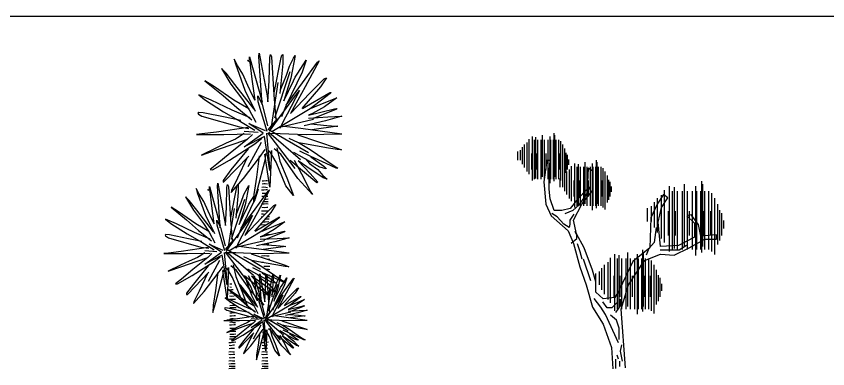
# Model space of a CAD drawing. Header units: millimetres. Extents: x 284148 to 331264, y 78716 to 101523.
# Drawn here: x 294804 to 303665, y 84617 to 88465 of the extents above; entities that cross this region are included whole.
import ezdxf

# ---------------------------------------------------------------- set-up
doc = ezdxf.new("R2010")
doc.units = ezdxf.units.MM
doc.layers.add('www.cad-blocks.net', color=7, linetype='Continuous')

# ---------------------------------------------------------------- blocks, each defined once
blk = doc.blocks.new('A$C56B0600E')
for p, q in [((767.4, 3380.9), (780.7, 3327.2)), ((803.4, 3309.3), (767.4, 3380.9)), ((914.3, 3363.6), (933.9, 3369.8)), ((933.9, 3369.8), (935.8, 3404.6)), ((935.8, 3404.6), (1072.7, 2912.6)), ((1037.5, 3408.7), (1039.5, 3445.6)), ((1072.7, 2883.9), (1037.5, 3408.7)), ((1039.5, 3445.6), (1127.4, 2978.2)), ((1148.9, 3142.2), (1156.7, 3396.4)), ((1156.7, 3396.4), (1164.6, 3429.3)), ((1164.6, 3429.3), (1174.4, 3404.6)), ((1174.4, 3404.6), (1201.8, 2988.4)), ((1205.7, 3011), (1281.9, 3398.5)), ((1281.9, 3398.5), (1287.8, 3423.1)), ((1287.8, 3423.1), (1299.5, 3431.2)), ((1299.5, 3431.2), (1297.6, 3330.8)), ((1371.9, 3302.1), (1416.8, 3388.3)), ((1432.5, 3418.9), (1387.4, 3173)), ((1416.8, 3388.3), (1432.5, 3418.9)), ((1463.8, 3226.3), (1553.6, 3369.8)), ((1553.6, 3369.8), (1508.7, 3236.5)), ((780.7, 3327.2), (885, 3040.7)), ((862.3, 3215.7), (803.4, 3309.3)), ((943.7, 3347.3), (914.3, 3363.6)), ((965.2, 3160.6), (943.7, 3347.3)), ((1297.6, 3330.8), (1268.2, 3004.8)), ((1338.5, 3205.7), (1371.9, 3302.1)), ((1512.6, 3119.6), (1678.8, 3347.3)), ((1696.4, 3361.6), (1541.9, 3076.6)), ((1678.8, 3347.3), (1696.4, 3361.6)), ((630.9, 3275.5), (731.3, 3106.3)), ((680.1, 3225.7), (630.9, 3275.5)), ((776.9, 3104.4), (680.1, 3225.7)), ((917.3, 3092.5), (862.3, 3215.7)), ((1377.1, 3239.7), (1208.6, 2735.5)), ((1272.1, 3045.8), (1338.5, 3205.7)), ((1508.7, 3236.5), (1334.7, 2877.7)), ((1434.3, 3183.2), (1463.8, 3226.3)), ((448.8, 3144.2), (646.1, 2981.1)), ((543.6, 3084.5), (448.8, 3144.2)), ((731.3, 3106.3), (858.5, 2937.3)), ((985.6, 2831.9), (776.9, 3104.4)), ((996.4, 2933), (965.2, 3160.6)), ((1137.2, 2912.6), (1148.9, 3142.2)), ((1246, 3125.1), (1171.1, 2640.6)), ((1387.4, 3173), (1309.3, 2924.9)), ((1309.3, 2924.9), (1414.9, 3142.2)), ((1336.6, 2877.7), (1512.6, 3119.6)), ((1414.9, 3142.2), (1434.3, 3183.2)), ((1592.8, 3009), (1751.1, 3164.7)), ((1774.6, 3177), (1712, 3076.6)), ((1751.1, 3164.7), (1774.6, 3177)), ((763.6, 2931.3), (543.6, 3084.5)), ((885, 3040.7), (998.9, 2810)), ((964.7, 2991), (917.3, 3092.5)), ((1480, 3036.7), (1345.8, 2778.1)), ((1541.9, 3076.6), (1381.5, 2785.4)), ((1427.1, 2968), (1480, 3036.7)), ((1712, 3076.6), (1506.8, 2840.8)), ((1802, 3009), (1815.6, 3017.1)), ((1827.4, 3017.1), (1815.6, 3002.8)), ((1815.6, 3017.1), (1827.4, 3017.1)), ((380.5, 2991), (445, 2937.3)), ((517.1, 2931.3), (380.5, 2991)), ((445, 2937.3), (651.8, 2804.1)), ((746.5, 2823.9), (517.1, 2931.3)), ((646.1, 2981.1), (795.9, 2849.8)), ((928.7, 2835.8), (763.6, 2931.3)), ((858.5, 2937.3), (932.5, 2827.9)), ((998.9, 2929.4), (964.7, 2991)), ((1027.7, 2980.3), (1074.6, 2888)), ((1031.6, 2914.7), (1027.7, 2980.3)), ((1127.4, 2978.2), (1137.2, 2912.6)), ((1152.3, 2591.5), (1427.1, 2968)), ((1201.8, 2988.4), (1221.2, 2721.9)), ((1381.5, 2785.4), (1592.8, 3009)), ((1512.6, 2840.8), (1802, 3009)), ((1815.6, 3002.8), (1598.6, 2838.7)), ((1751.1, 2902.4), (1872.3, 2951.5)), ((1889.9, 2955.7), (1753.1, 2859.3)), ((1872.3, 2951.5), (1889.9, 2955.7)), ((795.9, 2849.8), (959, 2716.6)), ((1129.3, 2590.7), (1031.6, 2914.7)), ((1074.6, 2888), (1133.3, 2652.2)), ((1598.6, 2838.7), (1180.2, 2586.6)), ((1334.7, 2877.7), (1285.7, 2750.6)), ((1579, 2767.1), (1864.6, 2836.8)), ((1602.6, 2840.8), (1751.1, 2902.4)), ((1753.1, 2859.3), (1622, 2785.4)), ((1864.6, 2836.8), (1888, 2840.8)), ((1888, 2840.8), (1886.1, 2832.7)), ((382.4, 2796.1), (372.9, 2790.1)), ((372.9, 2790.1), (376.7, 2780.2)), ((376.7, 2780.2), (416.5, 2756.4)), ((427.9, 2792.1), (382.4, 2796.1)), ((416.5, 2756.4), (826.2, 2638.9)), ((670.6, 2744.4), (427.9, 2792.1)), ((651.8, 2804.1), (837.6, 2700.6)), ((943.9, 2740.4), (746.5, 2823.9)), ((932.5, 2827.9), (1004.6, 2690.6)), ((1345.8, 2778.1), (1311.5, 2712.7)), ((1622, 2785.4), (1579, 2767.1)), ((1579, 2736.3), (1792.2, 2748.6)), ((1886.1, 2832.7), (1624.1, 2726.1)), ((1944.6, 2756.8), (1764.8, 2705.5)), ((1792.2, 2748.6), (1944.6, 2756.8)), ((839.5, 2710.6), (670.6, 2744.4)), ((837.6, 2700.6), (995.1, 2605.1)), ((929.8, 2676.8), (1105.8, 2598.9)), ((1086.3, 2572.2), (929.8, 2676.8)), ((1139, 2607), (1242.7, 2728.1)), ((1242.7, 2728.1), (1154.6, 2598.9)), ((1633.1, 2719.2), (1249, 2630.8)), ((1311.5, 2712.7), (1267.8, 2620.9)), ((1764.8, 2705.5), (1532.2, 2652.2)), ((1606.4, 2672.8), (1778.4, 2656.3)), ((575.9, 2583.3), (414.6, 2563.4)), ((919.2, 2635), (575.9, 2583.3)), ((826.2, 2638.9), (928.7, 2623)), ((877.1, 2422.6), (1086.3, 2572.2)), ((877.6, 2594.8), (1030.5, 2581.7)), ((1119.5, 2570.2), (1158.6, 2162.2)), ((1433.2, 2185.5), (1136.8, 2575.2)), ((1492.5, 2280.6), (1146.1, 2578.4)), ((1580, 2355.8), (1158.6, 2601.3)), ((1497, 2621.5), (1313.2, 2644)), ((1942.7, 2559.9), (1497, 2621.5)), ((1901.6, 2646.1), (1616.2, 2609.1)), ((1778.4, 2656.3), (1880.1, 2648.2)), ((1880.1, 2648.2), (1901.6, 2646.1)), ((414.6, 2563.4), (357.7, 2555.4)), ((357.7, 2555.4), (653.7, 2557.4)), ((653.7, 2557.4), (945.8, 2563.4)), ((782.6, 2507.7), (680.1, 2462)), ((913.5, 2507.7), (723.7, 2352.6)), ((778.8, 2459.9), (913.5, 2507.7)), ((805.3, 2519.7), (782.6, 2507.7)), ((875.5, 2567.4), (805.3, 2519.7)), ((1098, 2535.4), (877.1, 2422.6)), ((913.5, 2507.7), (966.6, 2555.4)), ((993.2, 2454), (1069.1, 2515.7)), ((1158.6, 2162.2), (1098, 2535.4)), ((1270.2, 2564.1), (1135.2, 2566.2)), ((1555.6, 2551.8), (1270.2, 2564.1)), ((1469.6, 2467.7), (1369.8, 2512.9)), ((1461.7, 2553.9), (1893.9, 2408.2)), ((1940.8, 2559.9), (1555.6, 2551.8)), ((568.3, 2408.2), (412.7, 2332.6)), ((680.1, 2462), (568.3, 2408.2)), ((574, 2388.4), (778.8, 2459.9)), ((718.1, 2276.9), (993.2, 2454)), ((919.2, 2400.3), (731.3, 2169.6)), ((921.2, 2208.5), (1068, 2473.7)), ((1275.9, 2340.5), (1205.5, 2402.1)), ((1234.8, 2412.3), (1268, 2266.8)), ((1557.5, 2451.3), (1469.6, 2467.7)), ((1471.5, 2469.8), (1598.6, 2393.8)), ((1776.5, 2412.3), (1557.5, 2451.3)), ((1598.6, 2393.8), (1837.1, 2227.9)), ((1893.9, 2391.8), (1776.5, 2412.3)), ((1893.9, 2408.2), (1940.8, 2389.8)), ((412.7, 2332.6), (574, 2388.4)), ((723.7, 2352.6), (579.7, 2233.2)), ((655.6, 2040.2), (926.8, 2320.7)), ((909.7, 2304.8), (803.4, 2082.1)), ((869.9, 2076), (1044.4, 2306.8)), ((1042.5, 2322.7), (1010.3, 2090)), ((1044.4, 2306.8), (1107, 2392.3)), ((1158.6, 1981.8), (1103.9, 2340.5)), ((1108.9, 2290.9), (1114.6, 2348.6)), ((1227.1, 2254.4), (1154.6, 2377.4)), ((1174.2, 2381.6), (1158.6, 1981.8)), ((1463.6, 2076.1), (1275.9, 2340.5)), ((1536, 2293.5), (1420.8, 2359)), ((1604.5, 2316), (1483.2, 2375.5)), ((1770.7, 2240.2), (1604.5, 2316)), ((1604.5, 2313.9), (1745.2, 2211.4)), ((1940.8, 2389.8), (1893.9, 2391.8)), ((579.7, 2233.2), (505.7, 2173.5)), ((530.4, 2171.5), (718.1, 2276.9)), ((1017.9, 1942.7), (1108.9, 2290.9)), ((1330.6, 1996.2), (1227.1, 2254.4)), ((1268, 2266.8), (1344.4, 2082.2)), ((1668.8, 2031), (1379.5, 2272.9)), ((1424.5, 2277), (1528.1, 2080.1)), ((1465.5, 2268.7), (1598.5, 2131.5)), ((1561.3, 2205.2), (1465.5, 2268.7)), ((1704.3, 2201.2), (1536, 2293.5)), ((1549.6, 2287.2), (1590.7, 2240.2)), ((1590.7, 2240.2), (1682.6, 2174.4)), ((1880.1, 2188.8), (1770.7, 2240.2)), ((1837.1, 2227.9), (1901.6, 2188.8)), ((505.7, 2173.5), (530.4, 2171.5)), ((731.3, 2169.6), (646.1, 2054.2)), ((1739.2, 2082.2), (1561.3, 2205.2)), ((1598.5, 2131.5), (1682.6, 2037.2)), ((1682.6, 2174.4), (1737.3, 2108.9)), ((1770.7, 2182.7), (1704.3, 2201.2)), ((1745.2, 2211.4), (1768.8, 2190.9)), ((1768.8, 2190.9), (1770.7, 2182.7)), ((1901.6, 2188.8), (1880.1, 2188.8)), ((646.1, 2054.2), (646.1, 2048.3)), ((646.1, 2048.3), (646.1, 2036.3)), ((646.1, 2036.3), (655.6, 2040.2)), ((735.1, 1924.9), (869.9, 2076)), ((803.4, 2082.1), (738.9, 1944.8)), ((1010.3, 2090), (981.8, 1903)), ((1072.1, 2052.6), (1089, 2050.3)), ((1089, 2050.3), (1118.4, 2056.3)), ((1118.4, 2056.3), (1132, 2056.3)), ((1344.4, 2082.2), (1416.6, 1889.4)), ((1623.9, 1903.8), (1463.6, 2076.1)), ((1528.1, 2080.1), (1598.5, 1938.7)), ((1737.3, 2108.9), (1782.2, 2067.8)), ((1782.2, 2067.8), (1739.2, 2082.2)), ((384.5, 1906.9), (353.4, 1968.6)), ((353.4, 1968.6), (364.8, 1922.3)), ((480.1, 1953.7), (497, 1959.1)), ((505.4, 1939.6), (480.1, 1953.7)), ((497, 1959.1), (498.6, 1989.1)), ((498.6, 1989.1), (616.7, 1564.7)), ((586.3, 1992.6), (588.1, 2024.4)), ((616.7, 1540), (586.3, 1992.6)), ((588.1, 2024.4), (663.9, 1621.3)), ((682.5, 1762.8), (689.1, 1982)), ((689.1, 1982), (696, 2010.4)), ((696, 2010.4), (704.4, 1989.1)), ((704.4, 1989.1), (728, 1630.1)), ((731.4, 1649.6), (797.1, 1983.8)), ((797.1, 1983.8), (802.2, 2005)), ((802.2, 2005), (812.3, 2012.1)), ((812.3, 2012.1), (810.6, 1925.5)), ((874.7, 1900.7), (913.5, 1975)), ((927, 2001.5), (888.1, 1789.3)), ((913.5, 1975), (927, 2001.5)), ((1031.4, 1959.1), (992.7, 1844.1)), ((1015, 1932.7), (1031.4, 1959.1)), ((1154.6, 1952), (1021.4, 1706.2)), ((1067.7, 1953.2), (1091.4, 1952)), ((1071, 1981.6), (1089, 1985.2)), ((1072.1, 2018.3), (1090.3, 2021.8)), ((1089, 1985.2), (1112.7, 1980.5)), ((1090.3, 2021.8), (1106.1, 2021.8)), ((1091.4, 1952), (1117.3, 1955.5)), ((1106.1, 2021.8), (1132, 2019.5)), ((1112.7, 1980.5), (1132, 1979.3)), ((1117.3, 1955.5), (1133.1, 1955.5)), ((1139.5, 1939.6), (1154.6, 1952)), ((1416.6, 1889.4), (1330.6, 1996.2)), ((1682.6, 2037.2), (1668.8, 2031)), ((278.1, 1834.8), (235.7, 1877.7)), ((235.7, 1877.7), (322.3, 1731.8)), ((364.8, 1922.3), (454.8, 1675.3)), ((435.2, 1826.2), (384.5, 1906.9)), ((524, 1778.6), (505.4, 1939.6)), ((738.9, 1944.8), (735.1, 1924.9)), ((810.6, 1925.5), (785.3, 1644.3)), ((846, 1817.6), (874.7, 1900.7)), ((954, 1835.3), (981.3, 1879)), ((979.9, 1811.6), (1017.9, 1942.7)), ((981.8, 1903), (979.9, 1811.6)), ((996.1, 1743.3), (1139.5, 1939.6)), ((1071, 1882.1), (1091.4, 1884.6)), ((1073.2, 1917.7), (1087.9, 1916.5)), ((1087.9, 1916.5), (1112.7, 1917.7)), ((1091.4, 1884.6), (1098.9, 1884)), ((1112.7, 1917.7), (1123.4, 1917.7)), ((1117.4, 1883.4), (1135.3, 1883.4)), ((1598.5, 1938.7), (1623.9, 1903.8)), ((361.5, 1730.1), (278.1, 1834.8)), ((482.7, 1719.9), (435.2, 1826.2)), ((550.8, 1582.4), (524, 1778.6)), ((879.2, 1846.9), (733.9, 1412)), ((788.7, 1679.7), (846, 1817.6)), ((888.1, 1789.3), (820.7, 1575.3)), ((980, 1818), (842.7, 1534.6)), ((911.8, 1762.8), (928.6, 1798.2)), ((928.6, 1798.2), (954, 1835.3)), ((992.7, 1844.1), (984.3, 1826.8)), ((1065.3, 1647.9), (1201.8, 1782.2)), ((1096.9, 1798.1), (1067.7, 1795.7)), ((1071.6, 1846.7), (1069.9, 1846.6)), ((1085.9, 1825.3), (1087.9, 1825.3)), ((1087.9, 1825.3), (1106.1, 1825.3)), ((1116.2, 1849), (1095.8, 1847.8)), ((1126.3, 1799.3), (1096.9, 1798.1)), ((1106.1, 1825.3), (1121.7, 1825.3)), ((1138.8, 1850.1), (1116.2, 1849)), ((1121.7, 1825.3), (1139.9, 1825.3)), ((1139.9, 1798.1), (1126.3, 1799.3)), ((1222.1, 1792.8), (1168.1, 1706.2)), ((1201.8, 1782.2), (1222.1, 1792.8)), ((160.4, 1713), (78.6, 1764.5)), ((78.6, 1764.5), (248.8, 1623.8)), ((350.1, 1580.9), (160.4, 1713)), ((322.3, 1731.8), (431.9, 1586)), ((541.6, 1495.1), (361.5, 1730.1)), ((523.6, 1632.3), (482.7, 1719.9)), ((672.4, 1564.7), (682.5, 1762.8)), ((766.2, 1748), (701.5, 1330.2)), ((820.7, 1575.3), (911.8, 1762.8)), ((844.3, 1534.6), (996.1, 1743.3)), ((1021.4, 1706.2), (883.1, 1455.1)), ((1168.1, 1706.2), (991.1, 1502.8)), ((1085.7, 1685.6), (1066.6, 1685.6)), ((1067.7, 1722.4), (1093.6, 1724.7)), ((1069.9, 1763.7), (1101.5, 1761.4)), ((1103, 1685), (1085.7, 1685.6)), ((1093.6, 1724.7), (1108.3, 1722.4)), ((1101.5, 1761.4), (1124.1, 1762.5)), ((1108.3, 1722.4), (1136.4, 1724.7)), ((1124.1, 1762.5), (1135.3, 1763.7)), ((137.5, 1580.9), (19.6, 1632.3)), ((19.6, 1632.3), (75.3, 1586)), ((248.8, 1623.8), (377.9, 1510.6)), ((454.8, 1675.3), (553, 1476.3)), ((553, 1579.2), (523.6, 1632.3)), ((581.3, 1566.5), (577.8, 1623.1)), ((577.8, 1623.1), (618.4, 1543.5)), ((663.9, 1621.3), (672.4, 1564.7)), ((685.3, 1287.8), (922.3, 1612.5)), ((728, 1630.1), (744.8, 1400.3)), ((968, 1671.8), (852.2, 1448.8)), ((883.1, 1455.1), (1065.3, 1647.9)), ((922.3, 1612.5), (968, 1671.8)), ((996.1, 1502.8), (1245.7, 1647.9)), ((1073.1, 1655.5), (1064.2, 1654.8)), ((1257.4, 1642.5), (1070.3, 1501)), ((1087.9, 1599.2), (1073.8, 1597.9)), ((1104.8, 1599.2), (1087.9, 1599.2)), ((1128.5, 1631.1), (1100.4, 1628.8)), ((1145.5, 1602.8), (1104.8, 1599.2)), ((1129.6, 1657.1), (1125.4, 1657.1)), ((1148.9, 1632.3), (1128.5, 1631.1)), ((1152.3, 1659.6), (1129.6, 1657.1)), ((1201.8, 1555.9), (1306.4, 1598.3)), ((1321.5, 1601.9), (1203.6, 1518.8)), ((1245.7, 1647.9), (1257.4, 1654.9)), ((1257.4, 1654.9), (1267.7, 1654.9)), ((1267.7, 1654.9), (1257.4, 1642.5)), ((1306.4, 1598.3), (1321.5, 1601.9)), ((75.3, 1586), (253.7, 1471.1)), ((335.4, 1488.2), (137.5, 1580.9)), ((492.5, 1498.5), (350.1, 1580.9)), ((377.9, 1510.6), (518.7, 1395.6)), ((431.9, 1586), (495.7, 1491.7)), ((665.5, 1287.1), (581.3, 1566.5)), ((618.4, 1543.5), (668.9, 1340.1)), ((842.7, 1534.6), (800.4, 1425)), ((1093.6, 1567.2), (1063.1, 1569.5)), ((1073.7, 1502.8), (1201.8, 1555.9)), ((1090.3, 1522.2), (1118.4, 1524.5)), ((1203.6, 1518.8), (1090.5, 1455.1)), ((1116.2, 1568.4), (1093.6, 1567.2)), ((21.3, 1464.3), (13.1, 1459)), ((13.1, 1459), (16.4, 1450.5)), ((16.4, 1450.5), (50.7, 1430)), ((60.6, 1460.8), (21.3, 1464.3)), ((50.7, 1430), (404.1, 1328.7)), ((269.9, 1419.7), (60.6, 1460.8)), ((253.7, 1471.1), (413.9, 1381.9)), ((415.6, 1390.5), (269.9, 1419.7)), ((505.6, 1416.2), (335.4, 1488.2)), ((495.7, 1491.7), (557.9, 1373.3)), ((1070.3, 1501), (709.5, 1283.6)), ((852.2, 1448.8), (822.6, 1392.3)), ((1053.4, 1439.2), (1299.7, 1499.3)), ((1090.5, 1455.1), (1053.4, 1439.2)), ((1053.4, 1412.7), (1237.2, 1423.3)), ((1318.3, 1495.8), (1092.3, 1403.8)), ((1158, 1462.9), (1113.8, 1461.8)), ((1139.9, 1423.9), (1153.4, 1422.8)), ((1368.7, 1430.4), (1213.7, 1386.1)), ((1237.2, 1423.3), (1368.7, 1430.4)), ((1299.7, 1499.3), (1319.9, 1502.8)), ((1319.9, 1502.8), (1318.3, 1495.8)), ((413.9, 1381.9), (549.8, 1299.5)), ((628.4, 1271.2), (493.4, 1361.3)), ((493.4, 1361.3), (645.2, 1294.2)), ((673.9, 1301.2), (763.3, 1405.6)), ((763.3, 1405.6), (687.4, 1294.2)), ((1100, 1398), (768.8, 1321.7)), ((822.6, 1392.3), (785, 1313.2)), ((982.6, 1313.7), (824.2, 1333.1)), ((1213.7, 1386.1), (1013, 1340.1)), ((1077, 1357.9), (1225.4, 1343.7)), ((1331.6, 1334.9), (1085.5, 1303)), ((1117.5, 1364.1), (1133.1, 1363.5)), ((1133.1, 1363.5), (1147.8, 1361.1)), ((1225.4, 1343.7), (1313.1, 1336.7)), ((1313.1, 1336.7), (1331.6, 1334.9)), ((49.1, 1263.5), (0, 1256.7)), ((0, 1256.7), (255.3, 1258.4)), ((188.2, 1280.7), (49.1, 1263.5)), ((484.3, 1325.3), (188.2, 1280.7)), ((255.3, 1258.4), (507.2, 1263.5)), ((446.6, 1267), (386.1, 1225.8)), ((404.1, 1328.7), (492.5, 1314.9)), ((448, 1142.1), (628.4, 1271.2)), ((448.4, 1290.6), (580.3, 1279.4)), ((479.4, 1215.5), (525.2, 1256.7)), ((657.1, 1269.4), (690.8, 917.5)), ((787.1, 1264.1), (670.6, 1265.9)), ((927.7, 937.6), (671.9, 1273.7)), ((978.8, 1019.6), (680, 1276.5)), ((1054.2, 1084.5), (690.8, 1296.3)), ((1033.2, 1253.5), (787.1, 1264.1)), ((952.2, 1255.3), (1324.9, 1129.7)), ((1367.1, 1260.6), (982.6, 1313.7)), ((1365.4, 1260.6), (1033.2, 1253.5)), ((278.1, 1176.1), (181.7, 1129.7)), ((186.6, 1112.6), (363.2, 1174.3)), ((366.5, 1215.5), (278.1, 1176.1)), ((310.8, 1016.4), (548.1, 1169.2)), ((479.4, 1215.5), (315.7, 1081.7)), ((363.2, 1174.3), (479.4, 1215.5)), ((386.1, 1225.8), (366.5, 1215.5)), ((638.5, 1239.4), (448, 1142.1)), ((486.1, 957.5), (612.6, 1186.2)), ((548.1, 1169.2), (613.6, 1222.4)), ((690.8, 917.5), (638.5, 1239.4)), ((959, 1181), (873, 1220)), ((1034.9, 1166.8), (959, 1181)), ((960.7, 1182.8), (1070.3, 1117.3)), ((1223.7, 1133.3), (1034.9, 1166.8)), ((1065.3, 1230.9), (1103.7, 1234.4)), ((1086.8, 1158.6), (1066.6, 1158.6)), ((1103.7, 1234.4), (1125.2, 1232.1)), ((1125.2, 1232.1), (1148.9, 1232.1)), ((1129.3, 1195.6), (1135.3, 1196.6)), ((1135.3, 1196.6), (1155.7, 1195.3)), ((181.7, 1129.7), (47.5, 1064.5)), ((47.5, 1064.5), (186.6, 1112.6)), ((315.7, 1081.7), (191.5, 978.8)), ((484.3, 1122.9), (322.3, 923.9)), ((592.3, 1042.3), (646.3, 1115.9)), ((690.8, 761.9), (643.6, 1071.3)), ((647.9, 1028.5), (652.9, 1078.3)), ((749.8, 997), (687.4, 1103.1)), ((704.3, 1106.7), (690.8, 761.9)), ((792, 1071.3), (731.3, 1124.4)), ((756.5, 1133.3), (785.1, 1007.7)), ((953.8, 843.3), (792, 1071.3)), ((1016.3, 1030.7), (916.9, 1087.3)), ((1075.4, 1050.1), (970.8, 1101.5)), ((1070.3, 1117.3), (1276, 974.1)), ((1130.9, 1114.8), (1090.3, 1116)), ((1119.5, 1087.6), (1143.2, 1086.4)), ((1155.7, 1117.2), (1130.9, 1114.8)), ((1143.2, 1086.4), (1159.1, 1085.2)), ((1324.9, 1115.5), (1223.7, 1133.3)), ((1324.9, 1129.7), (1365.4, 1113.8)), ((1365.4, 1113.8), (1324.9, 1115.5)), ((191.5, 978.8), (127.7, 927.2)), ((148.9, 925.5), (310.8, 1016.4)), ((256.9, 812.3), (490.8, 1054.2)), ((476.1, 1040.5), (384.5, 848.4)), ((441.7, 843.2), (592.3, 1042.3)), ((590.7, 1055.9), (562.8, 855.2)), ((569.4, 728.2), (647.9, 1028.5)), ((839.2, 774.3), (749.8, 997)), ((785.1, 1007.7), (851, 848.5)), ((1130.9, 804.3), (881.3, 1013)), ((890.2, 999.4), (897.8, 968.6)), ((910.9, 958.3), (890.2, 999.4)), ((920.2, 1016.5), (1009.5, 846.7)), ((955.5, 1009.4), (1070.2, 891)), ((1038.1, 954.6), (955.5, 1009.4)), ((974.6, 989.5), (985.8, 993.1)), ((991.4, 980.1), (974.6, 989.5)), ((985.8, 993.1), (986.9, 1013.1)), ((986.9, 1013.1), (1065.6, 730.4)), ((1003.8, 872.9), (991.4, 980.1)), ((1161.4, 951.2), (1016.3, 1030.7)), ((1028, 1025.4), (1063.5, 984.7)), ((1045.3, 1015.4), (1046.5, 1036.6)), ((1065.6, 713.9), (1045.3, 1015.4)), ((1046.5, 1036.6), (1097, 768.1)), ((1063.5, 984.7), (1142.7, 928.1)), ((1218.7, 984.7), (1075.4, 1050.1)), ((1075.4, 1048.3), (1196.7, 960)), ((1109.4, 862.3), (1113.8, 1008.4)), ((1113.8, 1008.4), (1118.3, 1027.2)), ((1118.3, 1027.2), (1124, 1013.1)), ((1124, 1013.1), (1139.7, 774)), ((1154.6, 1022.4), (1135.3, 1017.8)), ((1142, 787), (1185.7, 1009.6)), ((1185.7, 1009.6), (1189.1, 1023.7)), ((1189.1, 1023.7), (1195.8, 1028.4)), ((1195.8, 1028.4), (1194.7, 970.7)), ((1313.1, 940.5), (1218.7, 984.7)), ((1237.4, 954.2), (1263.2, 1003.7)), ((1272.2, 1021.3), (1246.3, 880)), ((1263.2, 1003.7), (1272.2, 1021.3)), ((1290.2, 910.6), (1341.8, 993.1)), ((1341.8, 993.1), (1316, 916.5)), ((1318.3, 849.3), (1413.7, 980.1)), ((1423.8, 988.4), (1335.1, 824.7)), ((1413.7, 980.1), (1423.8, 988.4)), ((127.7, 927.2), (148.9, 925.5)), ((322.3, 923.9), (248.8, 824.4)), ((720.1, 926), (743.8, 926)), ((721.2, 894.6), (738.1, 892.3)), ((811.8, 938.9), (869.5, 841.7)), ((840, 910.3), (811.8, 938.9)), ((895.6, 840.6), (840, 910.3)), ((897.8, 968.6), (957.8, 804)), ((944.7, 904.6), (910.9, 958.3)), ((976.3, 833.8), (944.7, 904.6)), ((1191.6, 848.5), (1038.1, 954.6)), ((1070.2, 891), (1142.7, 809.7)), ((1142.7, 928.1), (1189.9, 871.5)), ((1240.4, 918.3), (1143.6, 628.7)), ((1218.7, 935.2), (1161.4, 951.2)), ((1194.7, 970.7), (1177.8, 783.4)), ((1180.1, 807), (1218.3, 898.8)), ((1196.7, 960), (1217.1, 942.2)), ((1316, 916.5), (1216.1, 710.4)), ((1217.1, 942.2), (1218.7, 935.2)), ((1218.3, 898.8), (1237.4, 954.2)), ((1273.3, 885.9), (1290.2, 910.6)), ((1276, 974.1), (1331.6, 940.5)), ((1331.6, 940.5), (1313.1, 940.5)), ((248.8, 824.4), (248.8, 819.2)), ((248.8, 819.2), (248.8, 808.9)), ((248.8, 808.9), (256.9, 812.3)), ((325.5, 712.8), (441.7, 843.2)), ((384.5, 848.4), (328.8, 730)), ((562.8, 855.2), (538.3, 693.9)), ((707.1, 863.5), (820.5, 769.8)), ((761.6, 829.2), (707.1, 863.5)), ((720.1, 823.6), (738.1, 827.2)), ((721.2, 860.3), (739.4, 863.9)), ((738.1, 827.2), (755.1, 823.8)), ((739.4, 863.9), (755.2, 863.9)), ((740.5, 794), (766.4, 797.5)), ((888, 741.2), (761.6, 829.2)), ((851, 848.5), (913.3, 682.3)), ((869.5, 841.7), (942.5, 744.6)), ((1015.5, 684.1), (895.6, 840.6)), ((1092.1, 694.6), (953.8, 843.3)), ((957.8, 804), (1023.2, 671.5)), ((1003.5, 775.5), (976.3, 833.8)), ((1021.7, 742.2), (1003.8, 872.9)), ((1009.5, 846.7), (1070.2, 724.8)), ((1102.6, 730.4), (1109.4, 862.3)), ((1165.1, 852.5), (1122.1, 574.2)), ((1142.7, 809.7), (1130.9, 804.3)), ((1143.2, 803.4), (1155.7, 798.6)), ((1189.9, 871.5), (1228.7, 836.1)), ((1228.7, 836.1), (1191.6, 848.5)), ((1246.3, 880), (1201.5, 737.5)), ((1201.5, 737.5), (1262.1, 862.3)), ((1217.2, 710.4), (1318.3, 849.3)), ((1299.6, 801.7), (1222.4, 653.2)), ((1335.1, 824.7), (1243, 657.4)), ((1262.1, 862.3), (1273.3, 885.9)), ((1269.1, 762.2), (1299.6, 801.7)), ((1432.8, 824.7), (1314.9, 689.2)), ((1364.3, 785.8), (1455.2, 875.3)), ((1468.8, 882.3), (1432.8, 824.7)), ((1455.2, 875.3), (1468.8, 882.3)), ((328.8, 730), (325.5, 712.8)), ((536.7, 615.1), (569.4, 728.2)), ((667.9, 775.5), (705, 744.6)), ((746.4, 741.2), (667.9, 775.5)), ((705, 744.6), (823.8, 668.1)), ((716.8, 795.2), (740.5, 794)), ((720.1, 724.2), (734.1, 725.8)), ((722.3, 759.7), (737, 758.5)), ((737, 758.5), (761.9, 759.7)), ((878.2, 679.5), (746.4, 741.2)), ((761.9, 759.7), (783.4, 759.7)), ((780.2, 725.4), (784.5, 725.4)), ((820.5, 769.8), (906.5, 694.4)), ((913.3, 682.3), (839.2, 774.3)), ((982.8, 686.3), (888, 741.2)), ((942.5, 744.6), (985, 681.8)), ((1023.2, 740.1), (1003.5, 775.5)), ((1039.7, 769.3), (1066.7, 716.3)), ((1042, 731.6), (1039.7, 769.3)), ((1098.1, 545.5), (1042, 731.6)), ((1066.7, 716.3), (1100.4, 580.8)), ((1070.2, 724.8), (1092.1, 694.6)), ((1097, 768.1), (1102.6, 730.4)), ((1111.3, 546), (1269.1, 762.2)), ((1139.7, 774), (1150.9, 620.9)), ((1216.1, 710.4), (1187.9, 637.4)), ((1243, 657.4), (1364.3, 785.8)), ((1318.3, 689.2), (1484.5, 785.8)), ((1492.3, 782.2), (1367.7, 688)), ((1369.9, 689.2), (1455.2, 724.6)), ((1455.2, 724.6), (1524.9, 752.8)), ((1535, 755.2), (1456.4, 699.8)), ((1484.5, 785.8), (1492.3, 790.5)), ((1499.1, 790.5), (1492.3, 782.2)), ((1492.3, 790.5), (1499.1, 790.5)), ((1524.9, 752.8), (1535, 755.2)), ((538.3, 693.9), (536.7, 615.1)), ((669, 663.5), (663.5, 660)), ((663.5, 660), (665.7, 654.4)), ((665.7, 654.4), (688.6, 640.7)), ((695.2, 661.2), (669, 663.5)), ((688.6, 640.7), (924, 573.2)), ((834.6, 633.8), (695.2, 661.2)), ((744.9, 689.8), (719, 688.6)), ((722.3, 667.3), (737, 667.3)), ((737, 667.3), (755.2, 667.3)), ((765.3, 691.1), (744.9, 689.8)), ((755.2, 667.3), (770.9, 667.3)), ((787.9, 692.2), (765.3, 691.1)), ((770.9, 667.3), (789.1, 667.3)), ((823.8, 668.1), (930.5, 608.7)), ((931.6, 614.4), (834.6, 633.8)), ((991.5, 631.5), (878.2, 679.5)), ((906.5, 694.4), (1000.3, 617.8)), ((985, 681.8), (1026.4, 602.9)), ((1103.6, 554.9), (1163.2, 624.5)), ((1163.2, 624.5), (1112.6, 550.2)), ((1367.7, 688), (1127.3, 543.2)), ((1222.4, 653.2), (1202.7, 615.6)), ((1356.4, 646.8), (1520.5, 686.9)), ((1381.1, 657.4), (1356.4, 646.8)), ((1356.4, 629.1), (1478.9, 636.2)), ((1456.4, 699.8), (1381.1, 657.4)), ((1532.8, 684.5), (1382.3, 623.3)), ((1566.4, 641), (1463.1, 611.5)), ((1478.9, 636.2), (1566.4, 641)), ((1520.5, 686.9), (1533.9, 689.2)), ((1533.9, 689.2), (1532.8, 684.5)), ((780.2, 541.3), (687.5, 529.8)), ((720.1, 610.3), (743.8, 610.3)), ((721.2, 578.9), (738.1, 576.6)), ((721.2, 544.6), (739.4, 548.1)), ((738.1, 576.6), (767.5, 582.5)), ((739.4, 548.1), (755.2, 548.1)), ((743.8, 610.3), (768.7, 613.8)), ((755.2, 548.1), (781.1, 545.8)), ((767.5, 582.5), (781.1, 582.5)), ((768.7, 613.8), (779, 614.8)), ((977.4, 571), (780.2, 541.3)), ((952.3, 532.1), (912, 504.7)), ((924, 573.2), (982.8, 564.1)), ((930.5, 608.7), (1021, 553.8)), ((953.2, 448.9), (1073.4, 534.9)), ((953.5, 547.8), (1041.3, 540.4)), ((983.5, 595), (1084.6, 550.2)), ((1073.4, 534.9), (983.5, 595)), ((1092.5, 533.7), (1114.9, 299.3)), ((1272.7, 312.8), (1102.4, 536.6)), ((1306.7, 367.4), (1107.7, 538.5)), ((1357, 410.6), (1114.9, 551.6)), ((1387.5, 619.4), (1166.8, 568.5)), ((1202.7, 615.6), (1177.7, 562.9)), ((1309.3, 563.2), (1203.7, 576.2)), ((1565.3, 527.9), (1309.3, 563.2)), ((1463.1, 611.5), (1329.5, 580.8)), ((1372.1, 592.7), (1471, 583.2)), ((1541.7, 577.3), (1377.8, 556.1)), ((1471, 583.2), (1529.4, 578.5)), ((1529.4, 578.5), (1541.7, 577.3)), ((654.8, 525.3), (824.9, 526.4)), ((716.8, 479.4), (740.5, 478.2)), ((720.1, 507.8), (738.1, 511.5)), ((722.3, 443.9), (737, 442.7)), ((737, 442.7), (761.9, 443.9)), ((738.1, 511.5), (761.9, 506.7)), ((740.5, 478.2), (766.4, 481.8)), ((761.9, 506.7), (781.1, 505.5)), ((761.9, 443.9), (783.4, 443.9)), ((766.4, 481.8), (782.3, 481.8)), ((840, 471.6), (775.8, 440.7)), ((779.1, 429.3), (896.7, 470.4)), ((824.9, 526.4), (992.6, 529.8)), ((898.9, 497.9), (840, 471.6)), ((861.8, 365.3), (1019.9, 467)), ((974.1, 497.9), (865.1, 408.7)), ((896.7, 470.4), (974.1, 497.9)), ((912, 504.7), (898.9, 497.9)), ((1080.1, 513.7), (953.2, 448.9)), ((974.1, 497.9), (1004.6, 525.3)), ((978.6, 326), (1062.8, 478.3)), ((1019.9, 467), (1063.5, 502.4)), ((1114.9, 299.3), (1080.1, 513.7)), ((1179, 530.2), (1101.4, 531.4)), ((1158.7, 443.1), (1177.7, 359.5)), ((1343, 523.2), (1179, 530.2)), ((1293.6, 474.9), (1236.2, 500.8)), ((1289, 524.4), (1537.3, 440.7)), ((1344.1, 465.4), (1293.6, 474.9)), ((1294.6, 476.1), (1367.7, 432.4)), ((1564.2, 527.9), (1343, 523.2)), ((1469.9, 443.1), (1344.1, 465.4)), ((1537.3, 431.3), (1469.9, 443.1)), ((775.8, 440.7), (686.4, 397.3)), ((686.4, 397.3), (779.1, 429.3)), ((744.9, 374.1), (719, 372.9)), ((720.1, 408.4), (740.5, 410.8)), ((740.5, 410.8), (757.4, 409.6)), ((765.3, 375.3), (744.9, 374.1)), ((754, 304.7), (861.8, 365.3)), ((757.4, 409.6), (784.5, 409.6)), ((787.9, 376.4), (765.3, 375.3)), ((865.1, 408.7), (782.4, 340.2)), ((826, 229.3), (981.7, 390.4)), ((977.4, 436.1), (869.5, 303.6)), ((971.9, 381.3), (910.9, 253.3)), ((949, 249.9), (1049.3, 382.5)), ((1048.2, 391.5), (1029.7, 257.9)), ((1034.1, 173.3), (1086.4, 373.3)), ((1049.3, 382.5), (1085.3, 431.5)), ((1114.9, 195.7), (1083.5, 401.8)), ((1086.4, 373.3), (1089.6, 406.4)), ((1154.2, 352.3), (1112.6, 423)), ((1123.9, 425.4), (1114.9, 195.7)), ((1182.3, 401.8), (1141.9, 437.2)), ((1177.7, 359.5), (1221.6, 253.4)), ((1290.1, 249.9), (1182.3, 401.8)), ((1408, 224), (1241.8, 363)), ((1331.7, 374.8), (1265.5, 412.4)), ((1267.7, 365.3), (1327.2, 252.2)), ((1346.2, 324.1), (1291.2, 360.6)), ((1291.2, 360.6), (1367.6, 281.7)), ((1371, 387.7), (1301.4, 421.9)), ((1428.4, 321.8), (1331.7, 374.8)), ((1339.5, 371.2), (1363.1, 344.2)), ((1367.7, 432.4), (1504.7, 337.1)), ((1466.5, 344.2), (1371, 387.7)), ((1371, 386.5), (1451.9, 327.7)), ((1537.3, 440.7), (1564.2, 430.1)), ((1564.2, 430.1), (1537.3, 431.3)), ((711.4, 288.3), (735.1, 288.3)), ((746, 324.3), (716.8, 322)), ((722.3, 351.6), (737, 351.6)), ((735.1, 288.3), (760, 291.8)), ((737, 351.6), (755.2, 351.6)), ((782.4, 340.2), (739.8, 305.8)), ((739.8, 305.8), (754, 304.7)), ((763.6, 325), (746, 324.3)), ((755.2, 351.6), (770.9, 351.6)), ((760, 291.8), (784.8, 294.1)), ((770.9, 351.6), (789.1, 351.6)), ((869.5, 303.6), (820.5, 237.3)), ((1071, 288.3), (1094.7, 288.3)), ((1094.7, 288.3), (1100.7, 289.1)), ((1118.6, 291.7), (1119.5, 291.8)), ((1119.5, 291.8), (1144.4, 294.1)), ((1213.7, 204), (1154.2, 352.3)), ((1448.4, 253.4), (1346.2, 324.1)), ((1363.1, 344.2), (1415.9, 306.4)), ((1367.6, 281.7), (1415.9, 227.6)), ((1415.9, 306.4), (1447.3, 268.7)), ((1466.5, 311.2), (1428.4, 321.8)), ((1447.3, 268.7), (1473.1, 245.2)), ((1451.9, 327.7), (1465.4, 315.8)), ((1465.4, 315.8), (1466.5, 311.2)), ((1529.4, 314.7), (1466.5, 344.2)), ((1504.7, 337.1), (1541.7, 314.7)), ((1541.7, 314.7), (1529.4, 314.7)), ((711.4, 185.8), (729.4, 189.5)), ((712.5, 256.9), (729.4, 254.6)), ((712.5, 222.6), (730.7, 226.1)), ((729.4, 254.6), (758.9, 260.5)), ((729.4, 189.5), (753.2, 184.7)), ((730.7, 226.1), (746.5, 226.1)), ((746.5, 226.1), (772.5, 223.8)), ((753.2, 184.7), (772.5, 183.5)), ((758.9, 260.5), (772.5, 260.5)), ((820.5, 237.3), (820.5, 233.9)), ((820.5, 233.9), (820.5, 227.1)), ((820.5, 227.1), (826, 229.3)), ((871.6, 163), (949, 249.9)), ((910.9, 253.3), (873.8, 174.5)), ((1029.7, 257.9), (1013.3, 150.4)), ((1071, 185.8), (1089, 189.5)), ((1072.1, 256.9), (1089, 254.6)), ((1072.1, 222.6), (1090.3, 226.1)), ((1089, 254.6), (1105.4, 257.9)), ((1089, 189.5), (1112.7, 184.7)), ((1090.3, 226.1), (1106.1, 226.1)), ((1106.1, 226.1), (1110.3, 225.7)), ((1112.7, 184.7), (1132, 183.5)), ((1116, 225.2), (1132, 223.8)), ((1117.4, 260.3), (1118.4, 260.5)), ((1118.4, 260.5), (1132, 260.5)), ((1263.1, 142.7), (1213.7, 204)), ((1221.6, 253.4), (1263.1, 142.7)), ((1382.2, 150.9), (1290.1, 249.9)), ((1327.2, 252.2), (1367.6, 171)), ((1415.9, 227.6), (1408, 224)), ((1473.1, 245.2), (1448.4, 253.4)), ((708.1, 157.5), (731.8, 156.2)), ((711.4, 86.4), (731.8, 88.8)), ((713.6, 121.9), (728.3, 120.7)), ((728.3, 120.7), (753.2, 121.9)), ((731.8, 156.2), (757.7, 159.8)), ((731.8, 88.8), (748.7, 87.6)), ((753.2, 121.9), (774.7, 121.9)), ((757.7, 159.8), (773.6, 159.8)), ((873.8, 174.5), (871.6, 163)), ((1012.3, 98), (1034.1, 173.3)), ((1013.3, 150.4), (1012.3, 98)), ((1067.7, 157.5), (1091.4, 156.2)), ((1071, 86.4), (1091.4, 88.8)), ((1073.2, 121.9), (1087.9, 120.7)), ((1087.9, 120.7), (1112.7, 121.9)), ((1091.4, 156.2), (1117.3, 159.8)), ((1091.4, 88.8), (1108.3, 87.6)), ((1112.7, 121.9), (1134.2, 121.9)), ((1117.3, 159.8), (1133.1, 159.8)), ((1367.6, 171), (1382.2, 150.9)), ((737.3, 2.3), (708.1, 0)), ((736.2, 52.1), (710.3, 50.9)), ((713.6, 29.6), (728.3, 29.6)), ((728.3, 29.6), (746.5, 29.6)), ((756.6, 53.3), (736.2, 52.1)), ((766.8, 3.5), (737.3, 2.3)), ((746.5, 29.6), (762.2, 29.6)), ((748.7, 87.6), (775.8, 87.6)), ((779.3, 54.4), (756.6, 53.3)), ((762.2, 29.6), (780.4, 29.6)), ((780.4, 2.3), (766.8, 3.5)), ((1096.9, 2.3), (1067.7, 0)), ((1095.8, 52.1), (1069.9, 50.9)), ((1073.2, 29.6), (1087.9, 29.6)), ((1087.9, 29.6), (1106.1, 29.6)), ((1116.2, 53.3), (1095.8, 52.1)), ((1126.3, 3.5), (1096.9, 2.3)), ((1106.1, 29.6), (1121.7, 29.6)), ((1108.3, 87.6), (1135.3, 87.6)), ((1138.8, 54.4), (1116.2, 53.3)), ((1121.7, 29.6), (1139.9, 29.6)), ((1139.9, 2.3), (1126.3, 3.5))]:
    blk.add_line(p, q)
blk = doc.blocks.new('A$C17CA2C29')
for p, q in [((397.3, 2571.6), (397.3, 2048.9)), ((125.1, 2505.4), (125.1, 2122.5)), ((161.9, 2534.8), (161.9, 2056.2)), ((183.9, 2498), (183.9, 2071)), ((198.7, 2527.4), (198.7, 2078.3)), ((220.7, 2498), (220.7, 2071)), ((257.5, 2498), (257.5, 2071)), ((272.2, 2549.5), (272.2, 2093.1)), ((294.3, 2498), (294.3, 2071)), ((331.1, 2498), (331.1, 2071)), ((353.2, 2534.8), (353.2, 2026.8)), ((360.5, 2498), (360.5, 2071)), ((390, 2498), (390, 2071)), ((404.7, 2549.5), (404.7, 2093.1)), ((419.4, 2498), (419.4, 2071)), ((448.8, 2498), (448.8, 2071)), ((470.9, 2483.3), (470.9, 2056.2)), ((51.5, 2417), (51.5, 2232.9)), ((73.6, 2446.5), (73.6, 2196.1)), ((103, 2468.5), (103, 2152)), ((493, 2446.5), (493, 2034.2)), ((515, 2402.3), (515, 2107.8)), ((0, 2372.8), (0, 2277.1)), ((29.4, 2387.6), (29.4, 2277.1)), ((154.5, 2350.7), (154.5, 2174)), ((206, 2350.7), (206, 2174)), ((257.5, 2350.7), (257.5, 2174)), ((309, 2350.7), (309, 2174)), ((360.5, 2350.7), (360.5, 2174)), ((412, 2350.7), (412, 2174)), ((463.5, 2350.7), (463.5, 2174)), ((529.7, 2358.1), (529.7, 2137.2)), ((544.5, 2336), (544.5, 2174)), ((559.2, 2284.5), (559.2, 2225.6)), ((625.4, 2240.3), (625.4, 1761.7)), ((662.2, 2232.9), (662.2, 1783.8)), ((735.8, 2255), (735.8, 1798.6)), ((816.7, 2240.3), (816.7, 1732.3)), ((860.8, 2277.1), (860.8, 1754.4)), ((868.2, 2255), (868.2, 1798.6)), ((537.1, 2152), (537.1, 1901.6)), ((566.5, 2174), (566.5, 1857.5)), ((588.6, 2210.9), (588.6, 1828)), ((647.5, 2203.5), (647.5, 1776.5)), ((684.3, 2203.5), (684.3, 1776.5)), ((721, 2203.5), (721, 1776.5)), ((757.8, 2203.5), (757.8, 1776.5)), ((794.6, 2203.5), (794.6, 1776.5)), ((824, 2203.5), (824, 1776.5)), ((853.5, 2203.5), (853.5, 1776.5)), ((882.9, 2203.5), (882.9, 1776.5)), ((912.3, 2203.5), (912.3, 1776.5)), ((934.4, 2188.8), (934.4, 1761.7)), ((956.5, 2152), (956.5, 1739.7)), ((463.5, 2078.3), (463.5, 1982.6)), ((493, 2093.1), (493, 1982.6)), ((515, 2122.5), (515, 1938.4)), ((618, 2056.2), (618, 1879.5)), ((669.5, 2056.2), (669.5, 1879.5)), ((772.5, 2056.2), (772.5, 1879.5)), ((824, 2056.2), (824, 1879.5)), ((875.5, 2056.2), (875.5, 1879.5)), ((927.1, 2056.2), (927.1, 1879.5)), ((978.6, 2107.8), (978.6, 1813.3)), ((993.3, 2063.6), (993.3, 1842.7)), ((1008, 2041.5), (1008, 1879.5)), ((2009.1, 2049), (2009.1, 1267.9)), ((750.5, 1894.2), (794.6, 1989.9)), ((1022.7, 1990), (1022.7, 1931.1)), ((1602.3, 1950), (1602.3, 1377.9)), ((1657.3, 1994), (1657.3, 1278.9)), ((1712.2, 1983), (1712.2, 1311.9)), ((1822.2, 2016), (1822.2, 1333.9)), ((1943.1, 1994), (1943.1, 1234.9)), ((2020.1, 2016), (2020.1, 1333.9)), ((669.6, 1783.8), (750.5, 1894.2)), ((1525.3, 1862), (1525.3, 1487.9)), ((1569.3, 1895), (1569.3, 1421.9)), ((1690.3, 1939), (1690.3, 1300.9)), ((1745.2, 1939), (1745.2, 1300.9)), ((1800.2, 1939), (1800.2, 1300.9)), ((1855.2, 1939), (1855.2, 1300.9)), ((1910.2, 1939), (1910.2, 1300.9)), ((1954.1, 1939), (1954.1, 1300.9)), ((1998.1, 1939), (1998.1, 1300.9)), ((2042.1, 1939), (2042.1, 1300.9)), ((2086.1, 1939), (2086.1, 1300.9)), ((2119.1, 1917), (2119.1, 1278.9)), ((2152, 1862), (2152, 1245.9)), ((610.7, 1732.3), (669.6, 1783.8)), ((1459.4, 1774), (1459.4, 1609)), ((1492.3, 1818), (1492.3, 1542.9)), ((2185, 1796), (2185, 1355.9)), ((434.1, 1658.7), (375.3, 1695.5)), ((522.4, 1695.5), (610.7, 1732.3)), ((618.1, 1688.1), (573.9, 1621.8)), ((1415.4, 1752), (1415.4, 1609)), ((1646.3, 1719), (1646.3, 1454.9)), ((1723.2, 1719), (1723.2, 1454.9)), ((1800.2, 1719), (1800.2, 1454.9)), ((1877.2, 1719), (1877.2, 1454.9)), ((2031.1, 1719), (2031.1, 1454.9)), ((2108.1, 1719), (2108.1, 1454.9)), ((2207, 1730), (2207, 1399.9)), ((2229, 1697), (2229, 1454.9)), ((507.7, 1577.7), (434.1, 1658.7)), ((573.9, 1621.8), (573.9, 1577.7)), ((2251, 1620), (2251, 1531.9)), ((566.6, 1540.9), (507.7, 1577.7)), ((573.9, 1577.7), (566.6, 1540.9)), ((1515.7, 1540.9), (1493.6, 1378.9)), ((588.6, 1371.5), (647.4, 1423.1)), ((647.4, 1459.9), (632.7, 1496.7)), ((647.4, 1423.1), (647.4, 1459.9)), ((684.3, 1275.8), (654.9, 1364.2)), ((1493.6, 1378.9), (1434.7, 1312.6)), ((1765.8, 1297.9), (1846.7, 1349.4)), ((706.4, 1194.8), (684.3, 1275.8)), ((1062, 1249.7), (1062, 633.2)), ((1204.2, 1268.7), (1204.2, 680.6)), ((1308.5, 1249.7), (1308.5, 595.2)), ((1365.4, 1297.2), (1365.4, 623.7)), ((1374.8, 1268.7), (1374.8, 680.6)), ((1434.7, 1312.6), (1405.3, 1239)), ((1559.8, 1297.9), (1662.8, 1297.9)), ((1662.8, 1297.9), (1765.8, 1297.9)), ((802, 959.2), (721.1, 1194.8)), ((986.2, 1164.4), (986.2, 756.5)), ((1014.6, 1211.8), (1014.6, 718.5)), ((1090.5, 1202.3), (1090.5, 652.1)), ((1109.4, 1240.3), (1109.4, 661.6)), ((1137.9, 1202.3), (1137.9, 652.1)), ((1185.3, 1202.3), (1185.3, 652.1)), ((1232.7, 1202.3), (1232.7, 652.1)), ((1280, 1202.3), (1280, 652.1)), ((1318, 1202.3), (1318, 652.1)), ((1355.9, 1202.3), (1355.9, 652.1)), ((1393.8, 1202.3), (1393.8, 652.1)), ((1431.7, 1202.3), (1431.7, 652.1)), ((1460.2, 1183.3), (1460.2, 633.2)), ((919.8, 1098), (919.8, 860.8)), ((948.3, 1135.9), (948.3, 813.4)), ((1488.6, 1135.9), (1488.6, 604.7)), ((1517, 1079), (1517, 699.6)), ((853.5, 1041.1), (853.5, 917.7)), ((891.4, 1060), (891.4, 917.7)), ((1052.5, 1012.6), (1052.5, 784.9)), ((1118.9, 1012.6), (1118.9, 784.9)), ((1251.6, 1012.6), (1251.6, 784.9)), ((1318, 1012.6), (1318, 784.9)), ((1384.3, 1012.6), (1384.3, 784.9)), ((1450.7, 1012.6), (1450.7, 784.9)), ((1536, 1022.1), (1536, 737.5)), ((1554.9, 993.6), (1554.9, 784.9)), ((1573.9, 927.2), (1573.9, 851.3)), ((912.4, 672.1), (838.8, 767.8)), ((978.6, 664.8), (934.4, 731)), ((1088.9, 723.7), (1030.1, 664.8)), ((1125.7, 686.8), (1125.7, 760.5)), ((963.9, 591.1), (912.4, 672.1)), ((1030.1, 664.8), (978.6, 664.8)), ((1074.2, 613.2), (1125.7, 686.8)), ((1103.7, 281.9), (963.9, 591.1)), ((1081.6, 532.2), (1015.4, 583.8)), ((1111, 443.9), (1081.6, 532.2)), ((1111, 318.7), (1111, 443.9)), ((1125.7, 193.6), (1140.4, 259.8)), ((1147.8, 83.1), (1125.7, 193.6)), ((1074.2, 2.2), (1074.2, 105.2)), ((1103.7, 105.2), (1088.9, 149.4)), ((1118.4, 24.2), (1118.4, 83.1))]:
    blk.add_line(p, q)
blk.add_lwpolyline([(1179.5, 11.6), (1133.2, 649), (1214.2, 915.5), (1387.9, 1182.1), (1561.7, 1251.6), (1712.2, 1240), (1874.4, 1321.2), (2048.1, 1413.9), (2175.5, 1413.9), (2175.5, 1460.2), (2001.8, 1448.6), (1978.6, 1576.1), (1897.5, 1680.4), (1851.2, 1668.8), (1932.3, 1587.7), (1932.3, 1437.1), (1758.5, 1344.3), (1561.7, 1332.8), (1538.5, 1599.3), (1573.2, 1761.6), (1642.7, 1865.9), (1596.4, 1900.6), (1526.9, 1796.3), (1457.4, 1645.7), (1445.8, 1321.2), (1260.5, 1170.5), (1110, 857.6), (1063.7, 776.5), (936.3, 764.9), (855.2, 834.4), (855.2, 950.3), (820.5, 1077.8), (727.8, 1321.2), (646.7, 1471.8), (612, 1622.5), (704.6, 1796.3), (820.5, 1947), (820.5, 2155.6), (774.1, 2190.4), (762.5, 1958.6), (658.3, 1854.3), (577.2, 1750), (484.6, 1726.8), (403.5, 1726.8), (357.2, 1854.3), (345.6, 1958.6), (345.6, 2120.8), (357.2, 2271.5), (322.4, 2271.5), (287.7, 2039.7), (310.9, 1796.3), (368.8, 1668.8), (554.1, 1506.6), (612, 1367.5), (681.5, 1112.6), (751, 915.5), (820.5, 672.2), (936.3, 486.7), (1028.9, 231.8), (1040.5, 0)])
blk = doc.blocks.new('FORMAT')
at = {"color": 155, "true_color": 0x546d8e}
blk.add_line((287877.4, 88464.8), (331264, 88464.8), dxfattribs=at)

msp = doc.modelspace()

# ---------------------------------------------------------------- block references
for name, p in [('A$C56B0600E', (296415.4, 84617.1)), ('A$C17CA2C29', (300275.7, 84617.1))]:
    msp.add_blockref(name, p)
at = {"layer": 'www.cad-blocks.net'}
msp.add_blockref('FORMAT', (0, 0), dxfattribs=at)

doc.saveas('drawing.dxf')
